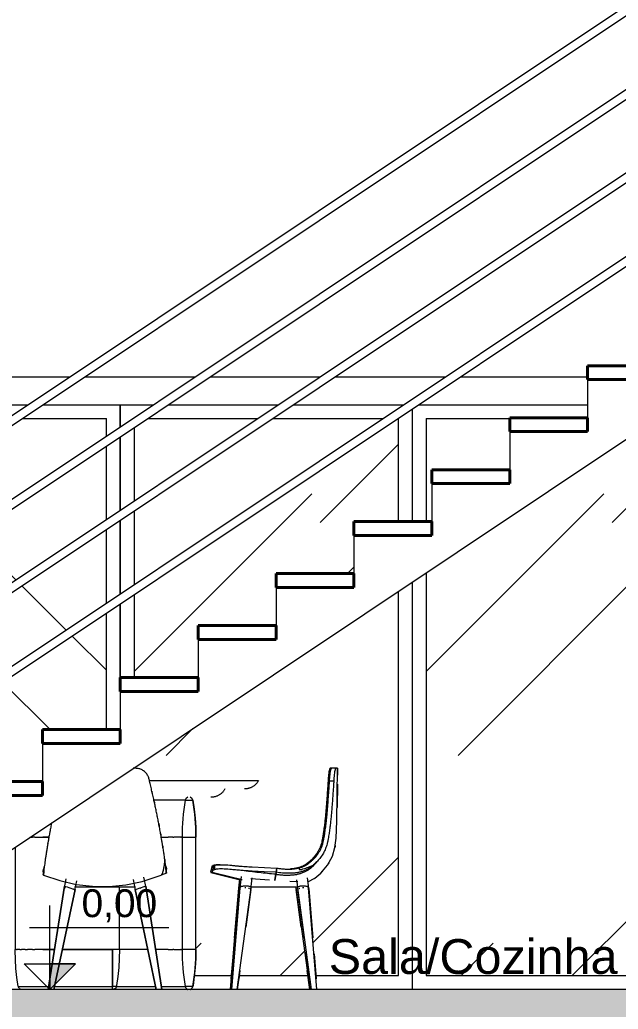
# Model space of a CAD drawing. Header units: millimetres. Extents: x -23755 to 62003, y -3000 to 6760.
# Drawn here: x -11251 to -9099, y 129 to 3683 of the extents above; entities that cross this region are included whole.
import ezdxf

# ---------------------------------------------------------------- set-up
doc = ezdxf.new("R2010")
doc.units = ezdxf.units.MM
for name, color, linetype, lineweight in [('A-DETL-GENF', 92, 'Continuous', 9), ('A-DETL-THIN', 151, 'Continuous', 9), ('A-DOOR', 31, 'Continuous', 9), ('Corrimão', 250, 'Continuous', 25), ('Corrimãos superiores', 7, 'Continuous', 9), ('G-ANNO-DIMS', 111, 'Continuous', 9), ('I-FURN', 30, 'Continuous', 9), ('L-HRDS-IDEN', 13, 'Continuous', 9), ('S-STRS', 31, 'Continuous', 9)]:
    doc.layers.add(name, color=color, linetype=linetype, lineweight=lineweight)
doc.styles.add('Arial', font='arial.ttf', dxfattribs={"height": 125})
doc.styles.add('Arial_1', font='arial.ttf', dxfattribs={"height": 100})

# ---------------------------------------------------------------- blocks, each defined once
blk = doc.blocks.new('Blks_Mob_Bartoli Design_Mesa de Jantar_Mellow - Light - Dining Table - 6p-3289874-A')
at = {"layer": 'I-FURN', "color": 254}
for p, q in [((-11491.2, 950), (-11453.3, 950)), ((-11453.3, 950), (-11325.1, 950)), ((-11325.1, 950), (-11169.7, 950)), ((-10785.1, 950), (-10560.5, 950)), ((-10560.5, 950), (-10432.3, 950)), ((-10432.3, 950), (-10394.4, 950)), ((-10717.8, 879.3), (-10768.8, 879.3)), ((-10656.9, 879.3), (-10717.8, 879.3)), ((-10656.9, 879.3), (-10628.7, 879.3)), ((-11214.4, 746.7), (-11205.3, 746.7)), ((-11196.5, 746.7), (-11205.3, 746.7)), ((-11196.5, 746.7), (-11167.8, 746.7)), ((-11146.4, 746.7), (-11167.8, 746.7)), ((-11167.8, 746.7), (-11146.4, 746.7)), ((-10742.6, 746.7), (-10717.8, 746.7)), ((-10742.6, 746.7), (-10717.8, 746.7)), ((-10700.7, 746.7), (-10717.8, 746.7)), ((-10700.7, 746.7), (-10696.7, 746.7)), ((-10672.5, 746.7), (-10696.7, 746.7)), ((-10672.5, 746.7), (-10670.8, 746.7)), ((-10667.8, 746.7), (-10671.6, 746.7)), ((-10667.8, 746.7), (-10667.8, 343.3)), ((-10667.8, 746.7), (-10663.2, 746.7)), ((-10662.6, 746.7), (-10663, 746.7)), ((-10662.6, 746.7), (-10651.1, 746.7)), ((-10650.6, 746.7), (-10635.4, 746.7)), ((-10635, 746.7), (-10623, 746.7)), ((-10622.6, 746.7), (-10623, 746.7)), ((-10622.4, 746.7), (-10617.8, 746.7)), ((-10617.8, 343.3), (-10617.8, 746.7)), ((-11267.8, 711), (-11267.8, 343.3)), ((-10892.8, 343.3), (-10892.8, 567.9)), ((-11263.3, 343.3), (-11267.8, 343.3)), ((-11262.9, 343.3), (-11260.5, 343.3)), ((-11251.3, 343.3), (-11260.5, 343.3)), ((-11251.3, 343.3), (-11244.8, 343.3)), ((-11231.5, 343.3), (-11244.9, 343.3)), ((-11231.6, 343.3), (-11222.9, 343.3)), ((-11205.3, 343.3), (-11222.9, 343.3)), ((-11205.3, 343.3), (-11196.5, 343.3)), ((-11167.8, 343.3), (-11196.8, 343.3)), ((-11167.8, 343.3), (-11126.9, 343.3)), ((-11126.9, 343.3), (-11167.8, 343.3)), ((-11098.3, 343.3), (-10917.8, 343.3)), ((-10917.8, 343.3), (-11098.3, 343.3)), ((-10917.8, 343.3), (-10917.8, 210.7)), ((-10903.6, 343.3), (-10917.8, 343.3)), ((-10917.8, 210.7), (-10917.8, 343.3)), ((-10903.6, 343.3), (-10903.1, 343.3)), ((-10894.2, 343.3), (-10903, 343.3)), ((-10892.8, 343.3), (-10893.7, 343.3)), ((-10790.7, 343.3), (-10892.8, 343.3)), ((-10790.7, 343.3), (-10892.8, 343.3)), ((-10717.8, 343.3), (-10762.5, 343.3)), ((-10717.8, 343.3), (-10762.5, 343.3)), ((-10717.8, 343.3), (-10700.7, 343.3)), ((-10696.7, 343.3), (-10700.7, 343.3)), ((-10696.7, 343.3), (-10672.5, 343.3)), ((-10670.8, 343.3), (-10672.6, 343.3)), ((-10671.6, 343.3), (-10667.8, 343.3)), ((-10663.2, 343.3), (-10667.8, 343.3)), ((-10663, 343.3), (-10662.6, 343.3)), ((-10651.1, 343.3), (-10662.6, 343.3)), ((-10635.4, 343.3), (-10650.6, 343.3)), ((-10623, 343.3), (-10635, 343.3)), ((-10623, 343.3), (-10622.6, 343.3)), ((-10617.8, 343.3), (-10622.4, 343.3)), ((-11256.9, 210.7), (-11167.8, 210.7)), ((-11167.8, 210.7), (-11147.5, 210.7)), ((-11126.5, 210.7), (-10917.8, 210.7)), ((-10917.8, 210.7), (-10917.8, 207.6)), ((-10917.8, 207.6), (-10917.8, 210.7)), ((-10903.7, 210.7), (-10917.8, 210.7)), ((-10917.8, 204.8), (-10917.8, 207.3)), ((-10917.8, 204.4), (-10917.8, 203.6)), ((-10917.8, 202.5), (-10917.8, 203.6)), ((-10917.8, 200.8), (-10917.8, 201.9)), ((-10903.7, 210.7), (-10762.5, 210.7)), ((-10741.6, 210.7), (-10717.8, 210.7)), ((-10717.8, 210.7), (-10656.9, 210.7)), ((-10628.7, 210.7), (-10656.9, 210.7))]:
    blk.add_line(p, q, dxfattribs=at)
at = {"layer": 'I-FURN', "color": 254, "flags": 128}
for points in [[(-11449.7, 920.4), (-11451.8, 920.7), (-11454.1, 921.1), (-11456.3, 921.6), (-11458.5, 922.2), (-11460.6, 922.9), (-11462.8, 923.6), (-11464.9, 924.5), (-11467, 925.4), (-11469, 926.4), (-11471, 927.5), (-11472.9, 928.7), (-11474.8, 929.9), (-11476.7, 931.2), (-11478.4, 932.6), (-11480.2, 934.1), (-11481.9, 935.6), (-11483.5, 937.2), (-11485, 938.8), (-11486.5, 940.6), (-11487.9, 942.3), (-11489.2, 944.2), (-11490.5, 946), (-11491.7, 948), (-11492.8, 950), (-11492.8, 950)], [(-10392.8, 950), (-10393.9, 948), (-10395.1, 946.1), (-10396.4, 944.2), (-10397.7, 942.4), (-10399.1, 940.6), (-10400.6, 938.9), (-10402.1, 937.2), (-10403.7, 935.6), (-10405.4, 934.1), (-10407.1, 932.6), (-10408.9, 931.2), (-10410.8, 929.9), (-10412.7, 928.7), (-10414.6, 927.5), (-10416.6, 926.4), (-10418.6, 925.4), (-10420.7, 924.5), (-10422.8, 923.6), (-10424.9, 922.9), (-10427.1, 922.2), (-10429.3, 921.6), (-10431.5, 921.1), (-10433.7, 920.7), (-10436, 920.4), (-10438.2, 920.2), (-10440.5, 920), (-10442.8, 920), (-10442.8, 920)], [(-10513.8, 920), (-10514.9, 918), (-10516.1, 916.1), (-10517.4, 914.2), (-10518.7, 912.4), (-10520.1, 910.6), (-10521.6, 908.9), (-10523.2, 907.2), (-10524.8, 905.6), (-10526.4, 904.1), (-10528.2, 902.6), (-10530, 901.2), (-10531.8, 899.9), (-10533.7, 898.7), (-10535.6, 897.5), (-10537.6, 896.4), (-10539.7, 895.4), (-10541.7, 894.5), (-10543.8, 893.6), (-10546, 892.9), (-10548.1, 892.2), (-10550.3, 891.6), (-10552.5, 891.1), (-10554.8, 890.7), (-10557, 890.4), (-10559.3, 890.2), (-10561.5, 890), (-10563.8, 890), (-10563.8, 890)], [(-10628.7, 879.3), (-10624, 847.1), (-10620.7, 814.8), (-10618.6, 782.4), (-10617.8, 749.9), (-10617.8, 746.7)], [(-11256.9, 210.7), (-11261.6, 242.9), (-11265, 275.2), (-11267, 307.6), (-11267.8, 340.1), (-11267.8, 343.3)], [(-10892.8, 343.3), (-10893.5, 310.8), (-10895.4, 278.3), (-10898.7, 246), (-10903.2, 213.8), (-10903.7, 210.7)], [(-10617.8, 343.3), (-10618.5, 310.8), (-10620.4, 278.3), (-10623.7, 246), (-10628.2, 213.8), (-10628.7, 210.7)], [(-11256.3, 208.5), (-11256.5, 209), (-11256.6, 209.6)], [(-11254.6, 205.5), (-11255, 205.9), (-11255.3, 206.4)], [(-11252.3, 202.9), (-11252.8, 203.3), (-11253.2, 203.7)], [(-11249, 200.7), (-11249.5, 200.9), (-11250, 201.2), (-11250.5, 201.5)], [(-10903.7, 210.7), (-10903.8, 210.1), (-10904, 209.6), (-10904.2, 209), (-10904.4, 208.5), (-10904.6, 208), (-10904.8, 207.4), (-10905.1, 206.9), (-10905.4, 206.4), (-10905.7, 205.9), (-10906, 205.4), (-10906.3, 205), (-10906.7, 204.5), (-10907.1, 204.1), (-10907.5, 203.7), (-10907.9, 203.3), (-10908.3, 202.9), (-10908.7, 202.5), (-10909.2, 202.1), (-10909.7, 201.8), (-10910.2, 201.5), (-10910.6, 201.2), (-10911.2, 200.9), (-10911.7, 200.7), (-10912.2, 200.4), (-10912.7, 200.2), (-10913.3, 200)]]:
    blk.add_lwpolyline(points, dxfattribs=at)
at = {"layer": 'I-FURN', "color": 254}
for centre, radius, start, end in [((-10642.8, 876.3), 14.4, 106.99, 167.9037), ((-10642.8, 876.3), 14.4, 121.3552, 125.4108), ((-10642.8, 876.3), 14.4, 106.7533, 114.0735), ((-10642.8, 876.3), 14.4, 65.9265, 73.2467), ((-10642.8, 876.3), 14.4, 12.0963, 73.01), ((-10642.8, 876.3), 14.4, 54.5892, 58.6448), ((-9855.3, 746.7), 812.5, 170.611, 180), ((-9855.3, 746.7), 812.5, 170.611, 180), ((-10642.8, 876.3), 14.4, 149.8012, 153.7394), ((-10642.8, 876.3), 14.4, 135.3194, 139.5751), ((-10642.8, 876.3), 14.4, 40.4249, 44.6806), ((-10642.8, 876.3), 14.4, 26.2606, 30.1988), ((-11430.3, 746.7), 812.5, 0, 9.389), ((-11430.3, 746.7), 812.5, 0, 9.389), ((-9855.3, 343.3), 812.5, 180, 189.389), ((-9855.3, 343.3), 812.5, 180, 189.389), ((-11430.3, 343.3), 812.5, 350.611, 0), ((-11430.3, 343.3), 812.5, 350.611, 360), ((-11242.8, 213.7), 14.4, 205.0803, 218.0642), ((-11242.8, 213.7), 14.4, 224.6679, 231.0482), ((-11242.8, 213.7), 14.4, 234.5892, 248.7535), ((-11242.8, 213.7), 14.4, 235.9975, 247.928), ((-10642.8, 213.7), 14.4, 192.0963, 253.01), ((-10642.8, 213.7), 14.4, 206.2606, 210.1988), ((-10642.8, 213.7), 14.4, 220.4249, 224.6806), ((-10642.8, 213.7), 14.4, 231.2743, 238.6448), ((-10642.8, 213.7), 14.4, 245.9265, 253.2467), ((-10642.8, 213.7), 14.4, 286.7533, 294.0735), ((-10642.8, 213.7), 14.4, 286.99, 347.9037), ((-10642.8, 213.7), 14.4, 301.3552, 305.4108), ((-10642.8, 213.7), 14.4, 315.3194, 319.5751), ((-10642.8, 213.7), 14.4, 329.8012, 333.7394)]:
    blk.add_arc(centre, radius, start, end, dxfattribs=at)
blk = doc.blocks.new('Blks_Mob_Cadeira Bop - Branco-2731616-A')
at = {"layer": 'I-FURN', "color": 254}
for p, q in [((-10108.7, 994.1), (-10109, 969.1)), ((-10109.3, 936.7), (-10110.1, 853.7)), ((-10126.9, 679.5), (-10127.6, 678.3)), ((-10146.9, 644.6), (-10147.3, 644)), ((-10214, 585.5), (-10214.7, 585.1)), ((-10420.3, 558.5), (-10438.6, 423.9)), ((-10420.3, 558.5), (-10438.6, 423.9)), ((-10212.3, 562.6), (-10197.8, 385.3)), ((-10212.3, 562.6), (-10197.8, 385.3)), ((-10459.8, 267.9), (-10464.1, 236.7)), ((-10459.8, 267.9), (-10464.1, 236.7)), ((-10188.3, 269.1), (-10185.7, 237.7)), ((-10188.3, 269.1), (-10185.7, 237.7))]:
    blk.add_line(p, q, dxfattribs=at)
at = {"layer": 'I-FURN', "color": 254, "flags": 128}
for points in [[(-10117, 716.9), (-10117.2, 713.5), (-10117.7, 711.4)], [(-10140.3, 654.1), (-10142, 650.9), (-10146, 645.7)], [(-10163.7, 622.9), (-10164.4, 622.1), (-10165.8, 620.9)], [(-10189.3, 599.8), (-10190.9, 598.4), (-10192.4, 597.6)]]:
    blk.add_lwpolyline(points, dxfattribs=at)
blk = doc.blocks.new('Blks_Mob_Cadeira Bop - Branco-V1-A')
at = {"layer": 'I-FURN', "color": 254}
for p, q in [((-10129.8, 994.1), (-10133.6, 994.1)), ((-10555.5, 633.3), (-10555.5, 646.1)), ((-10252.3, 636.3), (-10252.3, 636.4)), ((-10461.4, 595.6), (-10465.3, 563.1)), ((-10464.9, 565.2), (-10494.8, 200)), ((-10465.1, 562.6), (-10479.7, 385.1)), ((-10258.5, 567.9), (-10257.4, 558.4)), ((-10258, 564.7), (-10208.4, 200)), ((-10238.8, 423.9), (-10257.2, 558.7)), ((-10484.3, 328.2), (-10491.7, 237.7)), ((-10208.4, 200), (-10217.6, 267.9))]:
    blk.add_line(p, q, dxfattribs=at)
at = {"layer": 'I-FURN', "color": 254, "flags": 128}
for points in [[(-10562.6, 627.6), (-10560.2, 636.2), (-10557.7, 645.1)], [(-10557.7, 645.1), (-10556.6, 645.6), (-10555.5, 646.1)], [(-10564.7, 619.9), (-10458.7, 593.7), (-10456.2, 593.2)], [(-10564.5, 620.8), (-10564.5, 620.8), (-10562.6, 627.6)], [(-10556.4, 630.1), (-10559.1, 628.9), (-10562.6, 627.6)]]:
    blk.add_lwpolyline(points, dxfattribs=at)
at = {"layer": 'I-FURN', "color": 254}
for centre, major_axis, ratio, start_param, end_param in [((-10444.9, 565), (20, 0), 0.314548, 2.368215, 3.141593), ((-10445.4, 560.8), (-19.9, 2.4), 0.199865, 0, 0.039804), ((-10238, 565), (20, 0), 0.314548, 2.658207, 3.141593), ((-10237.5, 560.8), (19.9, 2.4), 0.199865, 3.101789, 3.141593), ((-10237.5, 560.8), (19.9, 2.4), 0.199865, 3.101789, 3.141593)]:
    blk.add_ellipse(centre, major_axis=major_axis, ratio=ratio, start_param=start_param, end_param=end_param, dxfattribs=at)
for points in [[(-10135.3, 994.1), (-10135.7, 994.1), (-10136.6, 993), (-10138.1, 988.5), (-10139.6, 981.3), (-10140.9, 971.8), (-10142.1, 960.6), (-10142.5, 952.5), (-10142.7, 948.4)], [(-10139.7, 956.1), (-10139.5, 959.7), (-10139, 966.7), (-10138, 976), (-10136.9, 983.8), (-10135.7, 989.6), (-10134.6, 993.2), (-10133.9, 994.1), (-10133.6, 994.1)], [(-10133.2, 994.1), (-10133.9, 994.1), (-10134.5, 994.1), (-10135.3, 994.1)], [(-10530.6, 648), (-10535.3, 648.1), (-10539.6, 648), (-10543.2, 647.8)], [(-10252.3, 636.4), (-10256.6, 635.4), (-10265.1, 633.8), (-10273.8, 632.8), (-10278.3, 632.5)]]:
    blk.add_open_spline(points, degree=3, dxfattribs=at)
for points, knots in [([(-10142.7, 948.4), (-10143.2, 941.8), (-10144, 928.8), (-10145.4, 909.1), (-10146.8, 889.1), (-10148.3, 869.2), (-10149.5, 853.1), (-10150.5, 840.4), (-10151.3, 830.8), (-10152.3, 821.4), (-10153.3, 812.2), (-10154.3, 802.8), (-10155.5, 793.3), (-10156.7, 783.4), (-10158, 773.2), (-10159.2, 764.7), (-10160.3, 758), (-10161.1, 753), (-10162, 748.1), (-10163.1, 741.5), (-10164.5, 733.4), (-10166.3, 725.4), (-10168.1, 719.2), (-10169.8, 714.6), (-10171.6, 710), (-10174.3, 704.1), (-10179.7, 693.9), (-10185.3, 685.6), (-10189.4, 680.2)], [-1, -1, -1, -1, -0.928571, -0.857143, -0.785714, -0.714286, -0.642857, -0.607143, -0.571429, -0.535714, -0.5, -0.464286, -0.428571, -0.392857, -0.357143, -0.321429, -0.303571, -0.285714, -0.267857, -0.25, -0.214286, -0.178571, -0.160714, -0.142857, -0.125, -0.107143, -0.071429, 0, 0, 0, 0]), ([(-10161.4, 726.9), (-10161.2, 727.8), (-10160.6, 729.9), (-10159.6, 734.8), (-10158.4, 741.8), (-10157.5, 748.8), (-10156.7, 754.4), (-10156.1, 758.6), (-10155.5, 762.8), (-10154.7, 768.5), (-10153.8, 775.7), (-10152.7, 784.2), (-10151.4, 795.4), (-10150.2, 806.3), (-10149.2, 817.1), (-10148.4, 825), (-10147.8, 832.7), (-10147.2, 840.2), (-10146.7, 847.7), (-10146, 858.1), (-10145.2, 869.5), (-10144.5, 881), (-10143.9, 889.6), (-10143.4, 898), (-10142.6, 909.3), (-10141.4, 928.9), (-10140.4, 945.3), (-10139.7, 956.1)], [-0.6319286, -0.6319286, -0.6319286, -0.6319286, -0.625, -0.6136364, -0.5909091, -0.5681818, -0.5568182, -0.5454545, -0.5340909, -0.5227273, -0.5, -0.4772727, -0.4545455, -0.4090909, -0.3863636, -0.3636364, -0.3409091, -0.3181818, -0.2954545, -0.2727273, -0.2272727, -0.2045455, -0.1818182, -0.1590909, -0.1363636, -0.0909091, 0, 0, 0, 0]), ([(-10168.2, 705.9), (-10167.7, 707.1), (-10166.2, 710.9), (-10164.5, 716.1), (-10163, 721.2), (-10162.3, 723.6), (-10161.9, 724.8)], [-0.69300051, -0.69300051, -0.69300051, -0.69300051, -0.68181818, -0.65909091, -0.64772727, -0.63802723, -0.63802723, -0.63802723, -0.63802723]), ([(-10189.4, 680.2), (-10193.6, 675.1), (-10200.2, 667.9), (-10208.6, 660.2), (-10213.6, 656.1), (-10217.5, 653.2), (-10221.4, 650.4), (-10225.4, 647.7), (-10229.6, 645.2), (-10235.3, 642.2), (-10242.8, 639), (-10249.1, 637), (-10252.3, 636.2)], [-1, -1, -1, -1, -0.75, -0.625, -0.5625, -0.5, -0.4375, -0.375, -0.3125, -0.25, -0.125, 0, 0, 0, 0]), ([(-10214.4, 651.7), (-10213.6, 652.4), (-10211.4, 654.4), (-10206.5, 659), (-10199, 667), (-10192.7, 675.3), (-10189.4, 680.2)], [0.74, 0.74, 0.74, 0.74, 0.76, 0.8, 0.88, 1, 1, 1, 1]), ([(-10555.5, 646.1), (-10553.2, 647), (-10547.8, 647.7), (-10539.9, 647.9), (-10538, 647.9)], [-1, -1, -1, -1, -0.6666667, -0.5735517, -0.5735517, -0.5735517, -0.5735517])]:
    blk.add_open_spline(points, degree=3, knots=knots, dxfattribs=at)
blk = doc.blocks.new('Blks_Mob_Cadeira Bop - Branco-3302756-A')
at = {"layer": 'I-FURN', "color": 254}
for p, q in [((-10114.8, 994.1), (-10129.8, 994.1)), ((-10122.2, 948.4), (-10137.2, 948.4)), ((-10554.7, 636.1), (-10552.3, 644.9)), ((-10550, 630.5), (-10550, 645.9)), ((-10557.1, 627.4), (-10554.8, 635.9)), ((-10454.8, 605.4), (-10459.8, 563.1)), ((-10330.3, 613.7), (-10333.8, 590.8)), ((-10333.8, 590.8), (-10330.3, 613.7)), ((-10330.3, 613.7), (-10329.2, 620.6)), ((-10246.9, 636.4), (-10246.9, 630.9)), ((-10246.9, 630.9), (-10238.2, 630.9)), ((-10353, 592.9), (-10420.2, 597.6)), ((-10420.1, 558.4), (-10415.1, 600.7)), ((-10251.5, 585.8), (-10280.2, 587.8)), ((-10256, 593.2), (-10251.9, 558.4)), ((-10212.2, 563.1), (-10216.7, 601)), ((-10459.4, 565.2), (-10489.3, 200)), ((-10474.2, 385.3), (-10459.6, 562.6)), ((-10469.1, 200), (-10419.4, 564.7)), ((-10420.3, 558.7), (-10438.6, 423.9)), ((-10421, 567.9), (-10251, 567.9)), ((-10252.5, 564.7), (-10202.9, 200)), ((-10227.8, 383.3), (-10251.7, 558.7)), ((-10182.6, 200), (-10212.6, 565.2)), ((-10212.3, 562.6), (-10197.8, 385.1)), ((-10207.9, 236.7), (-10220.3, 327.6)), ((-10193.1, 328.2), (-10185.7, 237.7)), ((-10489.3, 200), (-10483.7, 269.1)), ((-10459.8, 267.9), (-10469.1, 200))]:
    blk.add_line(p, q, dxfattribs=at)
at = {"layer": 'I-FURN', "color": 254, "flags": 128}
for points in [[(-10214.9, 585.8), (-10190, 599.1), (-10169.1, 617.3), (-10145.2, 646.1), (-10127.3, 678.5), (-10117.9, 709.5), (-10113.7, 743.1), (-10110.6, 804.8), (-10109.8, 896.6), (-10108.7, 994.1)], [(-10552.3, 644.9), (-10551.1, 645.4), (-10550, 645.9)], [(-10550, 646.1), (-10551.1, 645.6), (-10552.2, 645.1)], [(-10416, 639.9), (-10371.5, 637.4), (-10326.9, 635.7)], [(-10451.7, 593.6), (-10550.3, 617.5), (-10559.2, 619.9)], [(-10559, 620.7), (-10559, 620.8), (-10557.1, 627.4)], [(-10550, 630.5), (-10553.6, 628.8), (-10557.1, 627.4)], [(-10329.2, 620.6), (-10372.6, 622.2), (-10416, 624.6)], [(-10329.2, 620.6), (-10329.7, 617.7), (-10330.3, 613.7)], [(-10326.9, 635.7), (-10328.1, 628.1), (-10329.2, 620.6)], [(-10329.2, 620.6), (-10328.1, 628.2), (-10326.9, 635.7)]]:
    blk.add_lwpolyline(points, dxfattribs=at)
at = {"layer": 'I-FURN', "color": 254}
for centre, major_axis, ratio, start_param, end_param in [((-10439.4, 565), (20, 0), 0.314548, 2.368215, 3.141593), ((-10439.4, 565), (20, 0), 0.314548, 1.62419, 2.356194), ((-10439.4, 565), (20, 0), 0.314548, 0.851279, 1.570796), ((-10439.4, 565), (20, 0), 0.314548, 0, 0.782475), ((-10232.5, 565), (20, 0), 0.314548, 2.359117, 3.141593), ((-10232.5, 565), (20, 0), 0.314548, 1.570796, 2.290314), ((-10232.5, 565), (20, 0), 0.314548, 0.785398, 1.517403), ((-10232.5, 565), (20, 0), 0.314548, 0, 0.773378), ((-10439.9, 560.8), (-19.9, 2.4), 0.199865, 0, 0.039804), ((-10439.9, 560.8), (-19.9, 2.4), 0.199865, 4.632364, 4.822693), ((-10439.9, 560.8), (-19.9, 2.4), 0.199865, 3.868988, 4.109773), ((-10439.9, 560.8), (-19.9, 2.4), 0.199865, 3.141593, 3.181397), ((-10439.9, 560.8), (-19.9, 2.4), 0.199865, 3.141593, 3.181397), ((-10232, 560.8), (19.9, 2.4), 0.199865, 3.101789, 3.141593), ((-10232, 560.8), (19.9, 2.4), 0.199865, 3.101789, 3.141593), ((-10232, 560.8), (19.9, 2.4), 0.199865, 2.209062, 2.413543), ((-10232, 560.8), (19.9, 2.4), 0.199865, 1.460493, 1.650821), ((-10232, 560.8), (19.9, 2.4), 0.199865, 0.745594, 0.78036), ((-10232, 560.8), (19.9, 2.4), 0.199865, 6.158089, 6.243381), ((-10232, 560.8), (19.9, 2.4), 0.199865, 6.243381, 6.283185)]:
    blk.add_ellipse(centre, major_axis=major_axis, ratio=ratio, start_param=start_param, end_param=end_param, dxfattribs=at)
for points in [[(-10137.2, 948.4), (-10137.1, 952.5), (-10136.6, 960.6), (-10135.4, 971.8), (-10134.1, 981.3), (-10132.6, 988.5), (-10131.1, 993), (-10130.2, 994.1), (-10129.8, 994.1)], [(-10114.8, 994.1), (-10115.2, 994.1), (-10116.1, 993), (-10117.6, 988.5), (-10119, 981.3), (-10120.4, 971.8), (-10121.5, 960.6), (-10122, 952.5), (-10122.2, 948.4)], [(-10108.8, 994.1), (-10109, 994.1), (-10111, 994.1), (-10114.8, 994.1)], [(-10550, 645.9), (-10547.7, 646.9), (-10539.3, 648.1), (-10517.3, 648.1), (-10498.8, 646.8), (-10489.4, 645.8)], [(-10537.7, 647.8), (-10543.5, 647.6), (-10547.7, 647), (-10550, 646.1)], [(-10489.4, 645.8), (-10485, 645.3), (-10476.2, 644.4), (-10467.4, 643.6), (-10463, 643.2)], [(-10463, 643.2), (-10455.1, 642.6), (-10439.5, 641.4), (-10423.8, 640.4), (-10416, 639.9)], [(-10238.2, 630.9), (-10231.3, 633), (-10217.6, 637.4), (-10204.3, 642.7), (-10197.7, 645.5)], [(-10175.6, 666.9), (-10179, 662.9), (-10186.1, 655.4), (-10193.7, 648.7), (-10197.7, 645.5)], [(-10489.4, 630.5), (-10498.8, 631.5), (-10517.3, 632.8), (-10539.3, 632.7), (-10547.7, 631.4), (-10550, 630.5)], [(-10452.1, 626.9), (-10458.3, 627.4), (-10470.8, 628.5), (-10483.2, 629.8), (-10489.4, 630.5)], [(-10330.3, 613.7), (-10350.6, 615.2), (-10391.2, 619), (-10431.8, 624.1), (-10452.1, 626.9)], [(-10416, 624.6), (-10422, 624.9), (-10434, 625.7), (-10446, 626.5), (-10452.1, 626.9)]]:
    blk.add_open_spline(points, degree=3, dxfattribs=at)
for points, knots in [([(-10184, 680.2), (-10179.8, 685.6), (-10174.2, 693.9), (-10168.8, 704.1), (-10166.1, 710), (-10164.3, 714.6), (-10162.6, 719.2), (-10160.8, 725.4), (-10159, 733.4), (-10157.6, 741.5), (-10156.5, 748.1), (-10155.6, 753), (-10154.8, 758), (-10153.7, 764.7), (-10152.5, 773.2), (-10151.2, 783.4), (-10150, 793.3), (-10148.8, 802.8), (-10147.8, 812.2), (-10146.8, 821.4), (-10145.8, 830.8), (-10145, 840.4), (-10144, 853.1), (-10142.8, 869.2), (-10141.4, 889.1), (-10139.9, 909.1), (-10138.6, 928.8), (-10137.7, 941.8), (-10137.2, 948.4)], [-1, -1, -1, -1, -0.928571, -0.892857, -0.875, -0.857143, -0.839286, -0.821429, -0.785714, -0.75, -0.732143, -0.714286, -0.696429, -0.678571, -0.642857, -0.607143, -0.571429, -0.535714, -0.5, -0.464286, -0.428571, -0.392857, -0.357143, -0.285714, -0.214286, -0.142857, -0.071429, 0, 0, 0, 0]), ([(-10122.2, 948.4), (-10122.6, 942.1), (-10123.4, 929.7), (-10124.7, 911.2), (-10126, 892.6), (-10127.1, 877.3), (-10128, 865.7), (-10128.6, 857.3), (-10129.2, 848.9), (-10129.9, 840.3), (-10130.7, 831.5), (-10131.8, 819.6), (-10133.4, 804.7), (-10135.2, 789.8), (-10136.8, 777.7), (-10138.1, 768.7), (-10139.3, 759.4), (-10140.6, 750.1), (-10141.8, 742.4), (-10143, 736.3), (-10144, 731.8), (-10145.1, 727.3), (-10146.6, 721.5), (-10148.7, 714.2), (-10151.6, 705.7), (-10155.2, 697.4), (-10159.4, 689.4), (-10165.8, 679.1), (-10171.4, 671.7), (-10175.6, 666.9)], [-1, -1, -1, -1, -0.9375, -0.875, -0.8125, -0.75, -0.71875, -0.6875, -0.65625, -0.625, -0.59375, -0.5625, -0.5, -0.4375, -0.40625, -0.375, -0.34375, -0.3125, -0.28125, -0.265625, -0.25, -0.234375, -0.21875, -0.1875, -0.15625, -0.125, -0.09375, -0.0625, 0, 0, 0, 0]), ([(-10246.9, 636.2), (-10243.6, 637), (-10237.3, 639), (-10229.8, 642.2), (-10224.1, 645.2), (-10219.9, 647.7), (-10215.9, 650.4), (-10212, 653.2), (-10208.1, 656.1), (-10203.1, 660.2), (-10194.7, 667.9), (-10188.1, 675.1), (-10184, 680.2)], [-1, -1, -1, -1, -0.875, -0.75, -0.6875, -0.625, -0.5625, -0.5, -0.4375, -0.375, -0.25, 0, 0, 0, 0]), ([(-10330.3, 613.7), (-10325.4, 612.9), (-10316, 611.7), (-10303.1, 610.8), (-10291.3, 610.5), (-10282.5, 610.7), (-10276.1, 611), (-10270.3, 611.3), (-10261.6, 612.1), (-10254.1, 613.4), (-10247.2, 615.2), (-10241.9, 616.8), (-10237.4, 618.4), (-10233.6, 619.9), (-10229.6, 621.5), (-10224.9, 623.6), (-10220.5, 625.7), (-10217.4, 627.4), (-10215.2, 628.7), (-10213.1, 630), (-10210.2, 632), (-10207.1, 634.3), (-10204, 636.9), (-10200.7, 639.6), (-10196.7, 643.2), (-10192.1, 647.5), (-10187.8, 651.9), (-10182.2, 658.2), (-10178.1, 663.4), (-10175.6, 666.9)], [0, 0, 0, 0, 0.041667, 0.083333, 0.125, 0.166667, 0.1875, 0.208333, 0.25, 0.333333, 0.375, 0.416667, 0.458333, 0.479167, 0.5, 0.541667, 0.583333, 0.604167, 0.625, 0.645833, 0.666667, 0.708333, 0.729167, 0.75, 0.791667, 0.833333, 0.875, 0.916667, 1, 1, 1, 1]), ([(-10197.7, 645.5), (-10200.5, 642.9), (-10205, 639.3), (-10211.3, 635), (-10216.2, 632.1), (-10221.5, 629.5), (-10228.8, 626.3), (-10238.1, 623), (-10246.8, 620.5), (-10253.8, 619.1), (-10259.3, 618.2), (-10265.1, 617.6), (-10271, 617.2), (-10277, 617), (-10284.9, 616.9), (-10294.6, 617), (-10310.1, 617.9), (-10321.6, 619.3), (-10329.2, 620.6)], [-1, -1, -1, -1, -0.916667, -0.875, -0.833333, -0.791667, -0.75, -0.666667, -0.583333, -0.541667, -0.5, -0.458333, -0.416667, -0.375, -0.333333, -0.25, -0.166667, 0, 0, 0, 0]), ([(-10326.9, 635.7), (-10322.5, 634.9), (-10313.7, 633.6), (-10302.5, 632.7), (-10293.4, 632.2), (-10286.4, 632.1), (-10279.5, 632.1), (-10270.5, 632.5), (-10259.6, 633.8), (-10251.1, 635.4), (-10246.9, 636.4)], [-1, -1, -1, -1, -0.833333, -0.666667, -0.583333, -0.5, -0.416667, -0.333333, -0.166667, 0, 0, 0, 0])]:
    blk.add_open_spline(points, degree=3, knots=knots, dxfattribs=at)
blk = doc.blocks.new('Blks_Mob_Cadeira Bop - Branco-V5-A')
at = {"layer": 'I-FURN', "color": 254}
for p, q in [((-11166.9, 628.6), (-11166.9, 612.8)), ((-11165.8, 630), (-11166.8, 630.4)), ((-11166.8, 627.6), (-11166.8, 622.6)), ((-11166.8, 622.6), (-11166.8, 627.6)), ((-11166.7, 611), (-11165.3, 610.5)), ((-11165.6, 630.9), (-11164.4, 630.9)), ((-10723.3, 617), (-10742.7, 610.7)), ((-10724.6, 630.9), (-10724.3, 630.9)), ((-10724.6, 630.9), (-10724.3, 630.9)), ((-10724.3, 630.9), (-10724.3, 636.4)), ((-10723.1, 618.7), (-10723.1, 634)), ((-11149.1, 200), (-11090.5, 571.3)), ((-11090.5, 571.3), (-11149.1, 200)), ((-11085.3, 597.7), (-11092, 564.8)), ((-11090.5, 571.3), (-11085, 569.5)), ((-11084.9, 569.4), (-11071.5, 565)), ((-11052.9, 556.8), (-11046.1, 589.7)), ((-10843.9, 594.6), (-10836.2, 556.8)), ((-10817.5, 565), (-10804.1, 569.4)), ((-10797, 564.8), (-10804.8, 602.6)), ((-10804.1, 569.5), (-10799.1, 571.1)), ((-10739.9, 200), (-10798.5, 571.3)), ((-10798.5, 571.3), (-10739.9, 200)), ((-11052.5, 558.7), (-11128.7, 200)), ((-11128.7, 200), (-11052.5, 558.7)), ((-11070.6, 564.7), (-11058.1, 560.6)), ((-11057.9, 560.5), (-11052.5, 558.7)), ((-11053.9, 567.9), (-10835.2, 567.9)), ((-10836.5, 558.7), (-10831.1, 560.5)), ((-10836.5, 558.7), (-10760.3, 200)), ((-10760.3, 200), (-10836.5, 558.7)), ((-10830.9, 560.6), (-10818.4, 564.7))]:
    blk.add_line(p, q, dxfattribs=at)
at = {"layer": 'I-FURN', "color": 254, "flags": 128}
for points in [[(-11163.2, 640.1), (-11164.1, 628.5), (-11164.9, 620.2), (-11165.7, 614.3), (-11166.2, 611.5)], [(-10723.1, 635.7), (-10723.8, 637.4), (-10725.6, 639.9)], [(-11165.1, 635), (-11166.3, 632.4), (-11166.8, 630.4)], [(-11165.3, 610.5), (-11107.5, 590.6), (-11048.8, 577.3), (-10989.3, 570.3), (-10929.5, 569.8), (-10870, 575.7), (-10811.3, 587.8), (-10754.1, 606.2), (-10742.7, 610.7)]]:
    blk.add_lwpolyline(points, dxfattribs=at)
at = {"layer": 'I-FURN', "color": 254}
blk.add_arc((-10692.8, 516.8), 123.7, 104.7412, 105.2362, dxfattribs=at)
for centre, major_axis, ratio, start_param, end_param in [((-11215.2, 496.9), (143.4, 0), 0.988577, 1.218955, 1.227073), ((-10693.8, 496.9), (143.4, 0), 0.988577, 1.77627, 1.78344), ((-11072.4, 560.8), (-19.6, 4), 0.115507, 6.117706, 6.267104), ((-11072.4, 560.8), (-19.6, 4), 0.115507, 5.481705, 5.522504), ((-11072.4, 560.8), (-19.6, 4), 0.115507, 5.435929, 5.473505), ((-11072.4, 560.8), (-19.6, 4), 0.115507, 4.649366, 4.696307), ((-11072.4, 560.8), (-19.6, 4), 0.115507, 3.910909, 3.961665), ((-11072.4, 560.8), (-19.6, 4), 0.115507, 3.125511, 3.249719), ((-10816.6, 560.8), (19.6, 4), 0.115507, 3.141593, 3.157674), ((-10816.6, 560.8), (19.6, 4), 0.115507, 2.321615, 2.357852), ((-10816.6, 560.8), (19.6, 4), 0.115507, 1.586878, 1.633208), ((-10816.6, 560.8), (19.6, 4), 0.115507, 0.80148, 0.847593), ((-10816.6, 560.8), (19.6, 4), 0.115507, 0.016082, 0.165479)]:
    blk.add_ellipse(centre, major_axis=major_axis, ratio=ratio, start_param=start_param, end_param=end_param, dxfattribs=at)
for points in [[(-10834.7, 994.1), (-10837.5, 994.1), (-10840.4, 994.1), (-10843.3, 994.1)], [(-10784.9, 948.4), (-10785.2, 952.5), (-10787, 960.6), (-10792.5, 971.8), (-10800.6, 981.3), (-10810.7, 988.5), (-10822.3, 993), (-10830.5, 994.1), (-10834.7, 994.1)], [(-10776, 911.2), (-10775.8, 910.5), (-10775.6, 909.7), (-10775.5, 909)], [(-10767.7, 874.4), (-10767.3, 872.7), (-10766.9, 871), (-10766.5, 869.3)], [(-11138.4, 790.9), (-11138.3, 791.5), (-11138.2, 792), (-11138.1, 792.6)], [(-11150.4, 723.5), (-11150.3, 724.1), (-11150.2, 724.7), (-11150.1, 725.4)], [(-10737.1, 714.6), (-10736.8, 713), (-10736.6, 711.5), (-10736.4, 710)], [(-11155.5, 692.2), (-11155.4, 693), (-11155.2, 693.8), (-11155.1, 694.7)], [(-11164.4, 630.9), (-11164.2, 632.3), (-11163.8, 635.3), (-11163.4, 638.4), (-11163.2, 640.1)], [(-10726.6, 645.5), (-10727.1, 648.7), (-10728, 655.4), (-10729.1, 662.9), (-10729.7, 666.9)], [(-10726.6, 645.5), (-10726.2, 642.7), (-10725.5, 637.4), (-10724.9, 633), (-10724.6, 630.9)], [(-11166.2, 611.5), (-11166.4, 611.1), (-11166.6, 610.9), (-11166.7, 611)], [(-11165.3, 610.4), (-11165.4, 610.5), (-11165.6, 610.6), (-11165.9, 611), (-11166.1, 611.3), (-11166.2, 611.5)], [(-11164.4, 636.3), (-11164.5, 636.1), (-11164.8, 635.6), (-11165, 635.2), (-11165.1, 635)], [(-11165.1, 635), (-11164.8, 634.3), (-11164.5, 633.7), (-11164.2, 633.2)], [(-11163.6, 637.7), (-11163.8, 637.3), (-11164.1, 636.8), (-11164.4, 636.3)], [(-10742.7, 610.7), (-10742.7, 610.7), (-10742.7, 610.7), (-10742.7, 610.7)], [(-10723.1, 634), (-10723.1, 634.5), (-10723.1, 635.1), (-10723.1, 635.7)]]:
    blk.add_open_spline(points, degree=3, dxfattribs=at)
for points, knots in [([(-10729.7, 666.9), (-10730.4, 671.7), (-10731.5, 679.1), (-10733.1, 689.4), (-10734.3, 697.4), (-10735.6, 705.7), (-10737, 714.2), (-10738.2, 721.5), (-10739.2, 727.3), (-10740, 731.8), (-10740.7, 736.3), (-10741.8, 742.4), (-10743.1, 750.1), (-10744.8, 759.4), (-10746.4, 768.7), (-10748.1, 777.7), (-10750.4, 789.8), (-10753.2, 804.7), (-10756.2, 819.6), (-10758.6, 831.5), (-10760.4, 840.3), (-10762.2, 848.9), (-10764, 857.3), (-10765.8, 865.7), (-10768.3, 877.3), (-10771.7, 892.6), (-10775.9, 911.2), (-10780.3, 929.7), (-10783.3, 942.1), (-10784.9, 948.4)], [-1, -1, -1, -1, -0.9375, -0.90625, -0.875, -0.84375, -0.8125, -0.78125, -0.765625, -0.75, -0.734375, -0.71875, -0.6875, -0.65625, -0.625, -0.59375, -0.5625, -0.5, -0.4375, -0.40625, -0.375, -0.34375, -0.3125, -0.28125, -0.25, -0.1875, -0.125, -0.0625, 0, 0, 0, 0]), ([(-11137, 798.3), (-11137.5, 795.8), (-11139, 787.8), (-11141, 777.1), (-11142.8, 767.3), (-11143.8, 761.7), (-11144.8, 756.1), (-11146.1, 749), (-11147.6, 740.4), (-11148.8, 733.3), (-11149.8, 727.7), (-11150.4, 723.6), (-11151.1, 719.5), (-11152, 714.2), (-11153.1, 707.6), (-11154.3, 699.9), (-11155.9, 689.8), (-11157.8, 677.6), (-11159.8, 663.9), (-11161.6, 651.4), (-11162.7, 643.7), (-11163.2, 640.1)], [-0.5221703, -0.5221703, -0.5221703, -0.5221703, -0.5, -0.45, -0.425, -0.4125, -0.4, -0.375, -0.35, -0.325, -0.3125, -0.3, -0.2875, -0.275, -0.25, -0.225, -0.2, -0.15, -0.1, -0.05, 0, 0, 0, 0]), ([(-10751.5, 795.8), (-10751.3, 794.9), (-10750.8, 792), (-10750.2, 789), (-10749.8, 786.8)], [-0.43789213, -0.43789213, -0.43789213, -0.43789213, -0.42857143, -0.40528017, -0.40528017, -0.40528017, -0.40528017]), ([(-10744.8, 759.4), (-10744.7, 758.9), (-10744.3, 756.8), (-10743.8, 753.7), (-10743.3, 751.1), (-10743.1, 750.1)], [-0.30852289, -0.30852289, -0.30852289, -0.30852289, -0.30357143, -0.28571429, -0.27532692, -0.27532692, -0.27532692, -0.27532692]), ([(-10729.7, 666.9), (-10730.1, 663.4), (-10731, 656.4), (-10732, 649), (-10732.9, 643.2), (-10733.4, 639.6), (-10733.8, 636.9), (-10734.3, 634.3), (-10734.8, 631.4), (-10735.3, 629.1), (-10735.8, 627.4), (-10736.2, 625.7), (-10736.7, 623.6), (-10737.3, 621.5), (-10737.7, 619.9), (-10738.1, 618.4), (-10738.4, 617.4), (-10738.7, 616.8)], [0, 0, 0, 0, 0.0833333, 0.1666667, 0.2083333, 0.25, 0.2708333, 0.2916667, 0.3333333, 0.375, 0.3958333, 0.4166667, 0.4583333, 0.5, 0.5208333, 0.5416667, 0.5833333, 0.5833333, 0.5833333, 0.5833333]), ([(-10729.7, 666.8), (-10729.6, 666.5), (-10729.4, 665.3), (-10729.3, 664.2), (-10729.2, 663.4)], [-0.76930735, -0.76930735, -0.76930735, -0.76930735, -0.75, -0.70627197, -0.70627197, -0.70627197, -0.70627197]), ([(-10723.3, 617), (-10723.4, 617), (-10723.4, 617), (-10723.6, 617.2), (-10723.7, 617.6), (-10723.9, 618.2), (-10724, 619.1), (-10724.3, 620.5), (-10724.6, 623), (-10725, 626.3), (-10725.3, 629.5), (-10725.6, 632.1), (-10725.8, 635), (-10726.2, 639.3), (-10726.4, 642.9), (-10726.6, 645.5)], [-0.6666667, -0.6666667, -0.6666667, -0.6666667, -0.625, -0.5833333, -0.5416667, -0.5, -0.4583333, -0.4166667, -0.3333333, -0.25, -0.2083333, -0.1666667, -0.125, -0.0833333, 0, 0, 0, 0]), ([(-11166.7, 611), (-11166.8, 611.1), (-11166.9, 611.5), (-11166.9, 612.5), (-11166.9, 612.8)], [-0.6666667, -0.6666667, -0.6666667, -0.6666667, -0.3333333, -0.2177623, -0.2177623, -0.2177623, -0.2177623]), ([(-11166.7, 626.7), (-11166.6, 626.7), (-11166.6, 626.7), (-11166.5, 626.7), (-11166.3, 626.9), (-11166.2, 627.4), (-11166.1, 628), (-11165.9, 629), (-11165.7, 630.1), (-11165.6, 630.9)], [-0.5, -0.5, -0.5, -0.5, -0.4375, -0.375, -0.3125, -0.25, -0.1875, -0.125, 0, 0, 0, 0]), ([(-10738.7, 616.8), (-10738.9, 616.2), (-10739.3, 615.2), (-10739.9, 613.9), (-10740.6, 612.8), (-10741.2, 611.9), (-10741.8, 611.3), (-10742.2, 611), (-10742.4, 610.8), (-10742.5, 610.8)], [0.5833333, 0.5833333, 0.5833333, 0.5833333, 0.625, 0.6666667, 0.7083333, 0.75, 0.7916667, 0.8125, 0.8333333, 0.8333333, 0.8333333, 0.8333333]), ([(-10724.3, 636.4), (-10724.1, 635.4), (-10723.9, 633.8), (-10723.6, 632.5), (-10723.4, 632.1), (-10723.3, 632.1), (-10723.2, 632.2), (-10723.1, 632.5), (-10723.1, 632.6)], [-1, -1, -1, -1, -0.8333333, -0.6666667, -0.5833333, -0.5, -0.4166667, -0.3333333, -0.3333333, -0.3333333, -0.3333333]), ([(-10723.1, 619.5), (-10723.1, 618.7), (-10723.1, 617.7), (-10723.2, 617.1), (-10723.2, 617), (-10723.3, 617)], [-0.9490969, -0.9490969, -0.9490969, -0.9490969, -0.8333333, -0.75, -0.6919594, -0.6919594, -0.6919594, -0.6919594])]:
    blk.add_open_spline(points, degree=3, knots=knots, dxfattribs=at)
blk = doc.blocks.new('Guarda-corpo - Guarda-corpo-3573188-A')
at = {"layer": 'Corrimão', "color": 7, "lineweight": 9}
for p, q in [((-8369.7, 3900), (-12289.7, 1286.7)), ((-8369.7, 3863.9), (-12289.7, 1250.6)), ((-8369.7, 3600), (-12289.7, 986.7)), ((-8369.7, 3563.9), (-12289.7, 950.6)), ((-8369.7, 3300), (-12289.7, 686.7)), ((-8369.7, 3263.9), (-12289.7, 650.6))]:
    blk.add_line(p, q, dxfattribs=at)
blk = doc.blocks.new('Tipo de corrimão superior - Corrimão superior_Interno_-3573205-A')
at = {"layer": 'Corrimãos superiores'}
for p, q in [((-8369.7, 4200), (-12289.7, 1586.7)), ((-8369.7, 4163.9), (-12289.7, 1550.6))]:
    blk.add_line(p, q, dxfattribs=at)
blk = doc.blocks.new('Porta correr 4 folhas - 420 x 210-3586394-A')
at = {"layer": 'A-DOOR'}
h = blk.add_hatch(dxfattribs=at)
h.set_pattern_fill('FP_5', color=256, style=0, pattern_type=2)
h.set_pattern_definition([(135, (-11414.7, 200), (-969.87, 2586.3), [17145, -2286, 5715, -1143]), (135, (-12934.8, 771.5), (1883.2, 266.7), [3429, -377.2, 6858, -857.25]), (135, (-11986.15, 1171.55), (-3661.25, 4744.27), [9144, -1600.2, 4572, -1143])])
h.paths.add_polyline_path([(-11658.2, 250), (-11423.3, 250), (-11466.7, 567.9), (-11482.5, 567.9), (-11641.7, 461.3), (-11670.5, 250), (-11663.5, 250)])
h.paths.add_polyline_path([(-11889.7, 250), (-11698.9, 250), (-11684.1, 433.5), (-11889.7, 296.5)])
h.paths.add_polyline_path([(-11391.7, 250), (-11261.8, 250), (-11265.1, 276.8), (-11267.8, 343.3), (-11267.8, 711), (-11362.5, 647.9), (-11342.3, 647.8), (-11330.1, 646.1), (-11327.9, 644.9), (-11321.2, 620.8), (-11393.9, 601.2), (-11424, 594.1), (-11419.9, 554.6), (-11395, 250), (-11393.3, 250)])
h.paths.add_polyline_path([(-11729.7, 573.3), (-11729.7, 631.9), (-11737.1, 641.5), (-11740, 646.3), (-11748.6, 659.4), (-11754.7, 671.2), (-11760.4, 683.9), (-11764.5, 696.2), (-11767.5, 708.7), (-11771.8, 741.3), (-11774.1, 780.7), (-11774.5, 791.7), (-11775, 803.9), (-11775.3, 831.8), (-11775.4, 839.3), (-11775.5, 850.1), (-11775.9, 905.3), (-11776.6, 976.8), (-11776.9, 992.5), (-11889.7, 917.3), (-11889.7, 573.3), (-11740, 573.3)])
h.paths.add_polyline_path([(-11494.8, 760), (-11449.7, 760), (-11449.7, 920.7), (-11456.9, 921.9), (-11467.7, 926.2), (-11473.3, 929), (-11482.1, 936), (-11487.2, 941.6), (-11491.2, 950), (-11169.7, 950), (-11169.7, 1133.3), (-10939.7, 1133.3), (-10939.7, 1550.6), (-11774.5, 994.1), (-11749.9, 993.6), (-11748.8, 991.9), (-11747.5, 987.8), (-11744.7, 971.6), (-11742.7, 945.7), (-11734.3, 830.8), (-11727.3, 773.1), (-11725.5, 760), (-11658.2, 760)])
h.paths.add_polyline_path([(-11889.7, 953.3), (-10939.7, 1586.7), (-10939.7, 1850.6), (-11889.7, 1217.3), (-11889.7, 1056.7)])
h.paths.add_polyline_path([(-11889.7, 1253.3), (-10939.7, 1886.7), (-10939.7, 2150.6), (-11889.7, 1517.3), (-11889.7, 1360.7)])
h.paths.add_polyline_path([(-11889.7, 1553.3), (-10939.7, 2186.7), (-10939.7, 2250), (-11240.6, 2250), (-11889.7, 1817.3)])
h.paths.add_polyline_path([(-11889.7, 1853.3), (-11294.7, 2250), (-11889.7, 2250), (-11889.7, 1968.7)])
h = blk.add_hatch(dxfattribs=at)
h.set_pattern_fill('FP_7', color=256, style=0, pattern_type=2)
h.set_pattern_definition([(45, (-10364.7, 200), (969.87, 2586.3), [17145, -2286, 5715, -1143]), (45, (-8844.5, 771.5), (-1883.2, 266.7), [3429, -377.2, 6858, -857.25]), (45, (-9793.15, 1171.55), (3661.25, 4744.27), [9144, -1600.2, 4572, -1143])])
h.paths.add_polyline_path([(-10215.5, 250), (-10215.2, 250), (-10258.5, 567.9), (-10419, 567.8), (-10422.1, 545.5), (-10462.3, 250), (-10215.6, 250)])
h.paths.add_polyline_path([(-10023.5, 250), (-9889.7, 250), (-9889.7, 1629.8), (-10839.7, 996.5), (-10839.7, 994.1), (-10834.7, 994.1), (-10822.4, 992.5), (-10810.6, 987.8), (-10800, 979.9), (-10792.9, 971.6), (-10787.4, 960.5), (-10784.9, 950), (-10394.4, 950), (-10399.2, 940.7), (-10405.4, 934.2), (-10409.2, 931.3), (-10415.1, 927.5), (-10430, 921.5), (-10435.2, 920.8), (-10450.7, 920), (-10515.1, 920), (-10526.3, 904.3), (-10538.1, 896.5), (-10546.8, 892.8), (-10554.8, 890.9), (-10569.9, 890), (-10637.2, 889.5), (-10632.8, 886.5), (-10630.2, 883.1), (-10629.6, 882.1), (-10628.7, 879.3), (-10620.5, 812.1), (-10617.8, 746.7), (-10617.8, 343.3), (-10621, 272.9), (-10623.8, 250), (-10490.7, 250), (-10465.1, 562.9), (-10465.2, 563.4), (-10461.6, 594.4), (-10509.9, 605.8), (-10564.5, 620.8), (-10557.1, 645.3), (-10553.3, 646.6), (-10550, 647.3), (-10533.5, 648), (-10503.2, 647.1), (-10422.9, 640.3), (-10371.5, 637.4), (-10321.6, 635.1), (-10298.8, 632.6), (-10275.4, 632.9), (-10248.6, 637.5), (-10233.6, 643.1), (-10215.5, 654.9), (-10200.2, 668.5), (-10189.4, 680.2), (-10169.5, 715.8), (-10160.3, 758.6), (-10153.4, 812), (-10150, 847.6), (-10143.1, 942.6), (-10140.4, 974.9), (-10138, 988.5), (-10135.7, 993.6), (-10134.6, 994.1), (-10108.8, 994.1), (-10109.2, 942.6), (-10111.3, 790.6), (-10111.5, 784), (-10111.9, 772.6), (-10115.4, 725.2), (-10121.3, 695.7), (-10125.5, 683.2), (-10129.5, 674.1), (-10137.9, 657.8), (-10153.2, 635.3), (-10167.6, 619), (-10186.9, 601.5), (-10201.4, 591.8), (-10214.8, 585), (-10211.7, 554.6), (-10186.8, 250), (-10105.2, 250)])
h.paths.add_polyline_path([(-10193.8, 674.1), (-10193.1, 675.6), (-10193.5, 675.3), (-10193.7, 674.6)])
h.paths.add_polyline_path([(-10839.7, 1320), (-10609.7, 1320), (-10609.7, 1506.7), (-10329.7, 1506.7), (-10329.7, 1693.3), (-10049.7, 1693.3), (-10049.7, 1880), (-9889.7, 1880), (-9889.7, 2250), (-9890.6, 2250), (-10839.7, 1617.3), (-10839.7, 1360.7)])
h.paths.add_polyline_path([(-10839.7, 1653.3), (-9944.7, 2250), (-10340.6, 2250), (-10839.7, 1917.3)])
h.paths.add_polyline_path([(-10839.7, 1953.3), (-10394.7, 2250), (-10790.6, 2250), (-10839.7, 2217.3), (-10839.7, 1968.7)])
h = blk.add_hatch(dxfattribs=at)
h.set_pattern_fill('FP_8', color=256, style=0, pattern_type=2)
h.set_pattern_definition([(45, (-9314.7, 200), (969.87, 2586.3), [17145, -2286, 5715, -1143]), (45, (-7794.5, 771.5), (-1883.2, 266.7), [3429, -377.2, 6858, -857.25]), (45, (-8743.15, 1171.55), (3661.25, 4744.27), [9144, -1600.2, 4572, -1143])])
h.paths.add_polyline_path([(-9789.7, 250), (-8940.3, 250), (-8950.9, 413.3), (-8970.1, 410.5), (-8975.6, 444.8), (-8955.9, 448.4), (-8995.6, 659.3), (-9009.2, 657.1), (-9013.9, 686.8), (-9001.2, 689.2), (-9053.5, 968.1), (-9084.3, 1131.2), (-9093.9, 1130.1), (-9096.5, 1149.5), (-9038, 1158.5), (-9035.4, 1139), (-9044.7, 1137), (-8986.4, 826.7), (-8961.2, 695.1), (-8924.4, 700.9), (-8924.4, 707.7), (-8947.2, 731.2), (-8965.2, 762.2), (-8975.3, 797.9), (-9016.5, 1058.4), (-9017.7, 1094.7), (-9010.2, 1129.4), (-8994.4, 1161.6), (-8971.2, 1189), (-8942.1, 1209.9), (-8907.9, 1199), (-8877.4, 1180.1), (-8852.4, 1154.4), (-8839.7, 1132.4), (-8839.7, 2250), (-8959.4, 2250), (-9789.7, 1696.5), (-9789.7, 448.6)])
h.paths.add_polyline_path([(-8879.1, 250), (-8839.7, 250), (-8839.7, 330), (-8884.4, 330), (-8884.4, 325), (-8894.2, 325), (-8899, 250), (-8892.9, 250)])
h.paths.add_polyline_path([(-8892.6, 350), (-8839.7, 350), (-8839.7, 430.9), (-8888.1, 423.2), (-8892.6, 350)])
h.paths.add_polyline_path([(-8914.4, 454.5), (-8839.7, 466.3), (-8839.7, 471.4), (-8865.9, 470.6), (-8876.8, 472.1), (-8886.9, 476.2), (-8895.8, 482.5), (-8902.9, 490.9), (-8914.4, 513.2), (-8914.4, 482.5)])
h.paths.add_polyline_path([(-8924.4, 497.1), (-8924.4, 540), (-8930.1, 562.6), (-8931.6, 600.6), (-8925.8, 635.8), (-8924.4, 639.3), (-8924.4, 670.6), (-8956, 665.1), (-8925.4, 502.7)])
h.paths.add_polyline_path([(-8914.4, 655.4), (-8906.8, 661.7), (-8896.7, 666.5), (-8861.3, 676.9), (-8869, 679.3), (-8914.4, 672.2), (-8914.4, 655.8)])
h.paths.add_polyline_path([(-8851.9, 679.6), (-8848.5, 680.5), (-8839.7, 682.3), (-8839.7, 684), (-8848.5, 682.1), (-8851.4, 680)])
h.paths.add_polyline_path([(-9769.7, 1880), (-9769.7, 2066.7), (-9489.7, 2066.7), (-9489.7, 2250), (-9789.7, 2250), (-9789.7, 1880)])
for p, q in [((-11071.2, 2399), (-13088.7, 2399)), ((-10621.2, 2399), (-11017.1, 2399)), ((-10171.2, 2399), (-10567.1, 2399)), ((-9721.2, 2399), (-10117.1, 2399)), ((-9209.7, 2399), (-9667.1, 2399)), ((-12988.7, 2299), (-11221.2, 2299)), ((-11167.1, 2299), (-10771.2, 2299)), ((-10889.7, 2299), (-10889.7, 2220)), ((-10889.7, 2220), (-10889.7, 2299)), ((-10717.1, 2299), (-10321.2, 2299)), ((-10267.1, 2299), (-9871.2, 2299)), ((-9839.7, 2283.9), (-9839.7, 1880)), ((-9817.1, 2299), (-9209.7, 2299)), ((-11240.6, 2250), (-10939.7, 2250)), ((-10939.7, 2186.7), (-10939.7, 2250)), ((-10790.6, 2250), (-10394.7, 2250)), ((-10340.6, 2250), (-9944.7, 2250)), ((-9890.6, 2250), (-9889.7, 2250)), ((-9889.7, 1880), (-9889.7, 2250)), ((-9789.7, 2250), (-9489.7, 2250)), ((-9789.7, 2250), (-9789.7, 1880)), ((-10839.7, 2217.3), (-10839.7, 1953.3)), ((-10889.7, 2183.9), (-10889.7, 1920)), ((-10889.7, 1920), (-10889.7, 2183.9)), ((-10939.7, 1886.7), (-10939.7, 2150.6)), ((-10889.7, 1883.9), (-10889.7, 1620)), ((-10889.7, 1620), (-10889.7, 1883.9)), ((-10839.7, 1917.3), (-10839.7, 1653.3)), ((-10939.7, 1586.7), (-10939.7, 1850.6)), ((-9789.7, 1696.5), (-9789.7, 250)), ((-9839.7, 1663.1), (-9839.7, 200)), ((-10839.7, 1617.3), (-10839.7, 1320)), ((-9889.7, 250), (-9889.7, 1629.8)), ((-10889.7, 1583.9), (-10889.7, 1320)), ((-10889.7, 1320), (-10889.7, 1583.9)), ((-10939.7, 1133.3), (-10939.7, 1550.6)), ((-10839.7, 996.5), (-10839.7, 994.1)), ((-10623.8, 250), (-10490.7, 250)), ((-10462.3, 250), (-10215.2, 250)), ((-10186.8, 250), (-9889.7, 250)), ((-9789.7, 250), (-8940.3, 250))]:
    blk.add_line(p, q, dxfattribs=at)
blk = doc.blocks.new('Elevações de ponto - CRT_ANO_Tag de Nível em Elevações-871645-A')
at = {"layer": 'G-ANNO-DIMS'}
blk.add_hatch(color=256, dxfattribs=at).paths.add_polyline_path([(-7112.1, 3000), (-7112.1, 3092.3), (-7019.8, 3092.3)])
for p, q in [((-7112.1, 3000), (-7112.1, 3301.2)), ((-7184.5, 3221.9), (-6684.5, 3221.9)), ((-7204.4, 3092.3), (-7112.1, 3000)), ((-7204.4, 3092.3), (-7019.8, 3092.3)), ((-7019.8, 3092.3), (-7112.1, 3000)), ((-7112.1, 3000), (-7019.8, 3092.3)), ((-7019.8, 3092.3), (-7112.1, 3092.3)), ((-7112.1, 3092.3), (-7112.1, 3000))]:
    blk.add_line(p, q, dxfattribs=at)

msp = doc.modelspace()

# ---------------------------------------------------------------- hatches: boundary and pattern name
at = {"layer": 'A-DETL-GENF'}
h = msp.add_hatch(color=7, dxfattribs=at)
h.paths.add_polyline_path([(-5446.155, -1462.996), (-5299.651, -1462.996), (-5299.651, 100), (-3949.651, 100), (-3949.651, -250), (-3799.651, -250), (-3799.651, 180), (-5299.651, 180), (-5299.651, 200), (-19319.651, 200), (-19319.651, -250), (-19139.651, -250), (-19139.651, 100), (-5479.651, 100), (-5479.651, -1462.996)])
h.paths.add_polyline_path([(-8229.651, 2643.433), (-8229.651, 2900), (-5479.651, 2900), (-5479.651, 2680), (-5299.651, 2680), (-5299.651, 2898), (-3979.651, 2898), (-3979.651, 2680), (-3799.651, 2680), (-3799.651, 3000), (-8369.651, 3000), (-8369.651, 2643.433)])
h.paths.add_polyline_path([(-16725.974, 2700), (-16579.651, 2700), (-16579.651, 3000), (-19319.651, 3000), (-19319.651, 2700), (-19139.651, 2700), (-19139.651, 2900), (-16759.651, 2900), (-16759.651, 2700)])

# ---------------------------------------------------------------- linework, layer by layer
at = {"layer": 'A-DETL-THIN'}
msp.add_line((-5299.651, 200), (-14292.507, 200), dxfattribs=at)
at = {"layer": 'S-STRS'}
for p, q in [((-12034.373, 200), (-8369.651, 2643.148)), ((-9209.651, 2390), (-9209.651, 2253.333)), ((-9489.651, 2203.333), (-9489.651, 2066.667)), ((-9769.651, 2016.667), (-9769.651, 1880)), ((-10049.651, 1830), (-10049.651, 1693.333)), ((-10329.651, 1643.333), (-10329.651, 1506.667)), ((-10609.651, 1456.667), (-10609.651, 1320)), ((-10889.651, 1270), (-10889.651, 1133.333)), ((-11169.651, 1083.333), (-11169.651, 946.667))]:
    msp.add_line(p, q, dxfattribs=at)
at = {"layer": 'S-STRS', "lineweight": 40}
for p, q in [((-8929.651, 2440), (-9209.651, 2440)), ((-9209.651, 2440), (-9209.651, 2390)), ((-9209.651, 2390), (-8929.651, 2390)), ((-9209.651, 2253.333), (-9489.651, 2253.333)), ((-9489.651, 2253.333), (-9489.651, 2203.333)), ((-9209.651, 2203.333), (-9209.651, 2253.333)), ((-9489.651, 2203.333), (-9209.651, 2203.333)), ((-9489.651, 2066.667), (-9769.651, 2066.667)), ((-9769.651, 2066.667), (-9769.651, 2016.667)), ((-9489.651, 2016.667), (-9489.651, 2066.667)), ((-9769.651, 2016.667), (-9489.651, 2016.667)), ((-9769.651, 1880), (-10049.651, 1880)), ((-10049.651, 1880), (-10049.651, 1830)), ((-9769.651, 1830), (-9769.651, 1880)), ((-10049.651, 1830), (-9769.651, 1830)), ((-10049.651, 1693.333), (-10329.651, 1693.333)), ((-10329.651, 1693.333), (-10329.651, 1643.333)), ((-10049.651, 1643.333), (-10049.651, 1693.333)), ((-10329.651, 1643.333), (-10049.651, 1643.333)), ((-10329.651, 1506.667), (-10609.651, 1506.667)), ((-10609.651, 1506.667), (-10609.651, 1456.667)), ((-10329.651, 1456.667), (-10329.651, 1506.667)), ((-10609.651, 1456.667), (-10329.651, 1456.667)), ((-10609.651, 1320), (-10889.651, 1320)), ((-10889.651, 1320), (-10889.651, 1270)), ((-10609.651, 1270), (-10609.651, 1320)), ((-10889.651, 1270), (-10609.651, 1270)), ((-10889.651, 1133.333), (-11169.651, 1133.333)), ((-11169.651, 1133.333), (-11169.651, 1083.333)), ((-10889.651, 1083.333), (-10889.651, 1133.333)), ((-11169.651, 1083.333), (-10889.651, 1083.333)), ((-11169.651, 946.667), (-11449.651, 946.667)), ((-11169.651, 896.667), (-11169.651, 946.667)), ((-11449.651, 896.667), (-11169.651, 896.667))]:
    msp.add_line(p, q, dxfattribs=at)

# ---------------------------------------------------------------- block references
at = {"layer": 'A-DOOR'}
msp.add_blockref('Porta correr 4 folhas - 420 x 210-3586394-A', (0, 0), dxfattribs=at)
at = {"layer": 'Corrimão', "color": 7, "lineweight": 9}
msp.add_blockref('Guarda-corpo - Guarda-corpo-3573188-A', (0, 0), dxfattribs=at)
at = {"layer": 'Corrimãos superiores'}
msp.add_blockref('Tipo de corrimão superior - Corrimão superior_Interno_-3573205-A', (0, 0), dxfattribs=at)
at = {"layer": 'G-ANNO-DIMS'}
msp.add_blockref('Elevações de ponto - CRT_ANO_Tag de Nível em Elevações-871645-A', (-4031.253, -2800), dxfattribs=at)
at = {"layer": 'I-FURN', "color": 254}
for name in ['Blks_Mob_Cadeira Bop - Branco-V5-A', 'Blks_Mob_Cadeira Bop - Branco-V1-A', 'Blks_Mob_Cadeira Bop - Branco-3302756-A', 'Blks_Mob_Cadeira Bop - Branco-2731616-A', 'Blks_Mob_Bartoli Design_Mesa de Jantar_Mellow - Light - Dining Table - 6p-3289874-A']:
    msp.add_blockref(name, (0, 0), dxfattribs=at)

# ---------------------------------------------------------------- texts
at = {"layer": 'G-ANNO-DIMS', "insert": (-11029.046, 559.532), "char_height": 100, "width": 325.65323, "attachment_point": 1, "line_spacing_factor": 0.941778, "style": 'Arial_1'}
msp.add_mtext('0,00', dxfattribs=at)
at = {"layer": 'L-HRDS-IDEN', "insert": (-10140.359, 380.692), "char_height": 125, "width": 1234.59875, "attachment_point": 1, "style": 'Arial'}
msp.add_mtext('Sala/Cozinha', dxfattribs=at)

doc.saveas('drawing.dxf')
